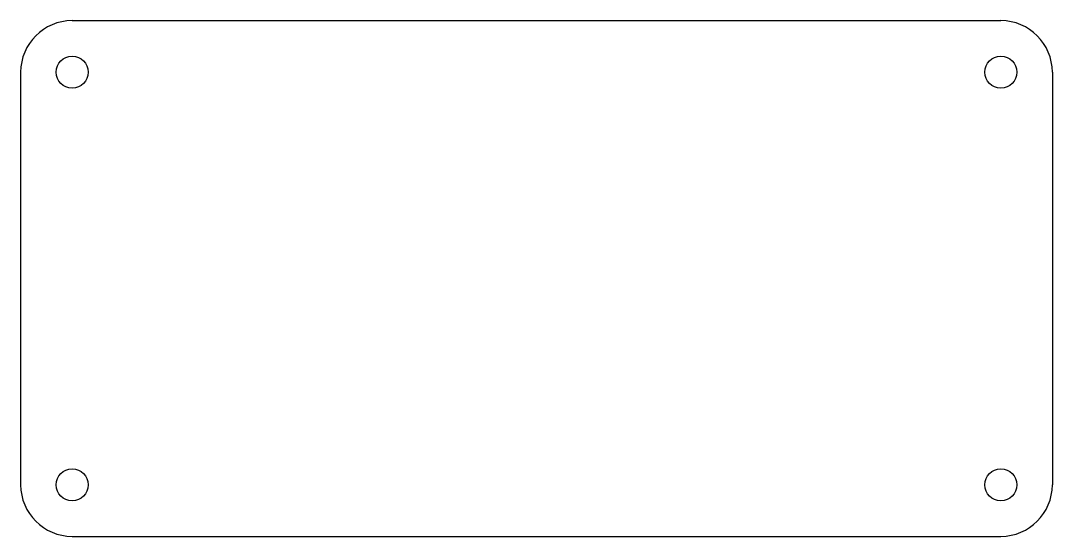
# Model space of a CAD drawing. Header units: millimetres. Extents: x -50 to 50, y -25 to 25.
import ezdxf

# ---------------------------------------------------------------- set-up
doc = ezdxf.new("R2010")
doc.units = ezdxf.units.MM

msp = doc.modelspace()

# ---------------------------------------------------------------- linework, layer by layer
at = {"color": 7, "linetype": 'Continuous'}
for p, q in [((-45, 25), (45, 25)), ((-50, 20), (-50, -20)), ((50, 20), (50, -20)), ((-45, -25), (45, -25))]:
    msp.add_line(p, q, dxfattribs=at)
for centre in [(-45, 20), (45, 20), (-45, -20), (45, -20)]:
    msp.add_circle(centre, 1.55, dxfattribs=at)
for centre, start, end in [((-45, 20), 90, 180), ((45, 20), 0, 90), ((-45, -20), 180, 270), ((45, -20), 270, 0)]:
    msp.add_arc(centre, 5, start, end, dxfattribs=at)

doc.saveas('drawing.dxf')
